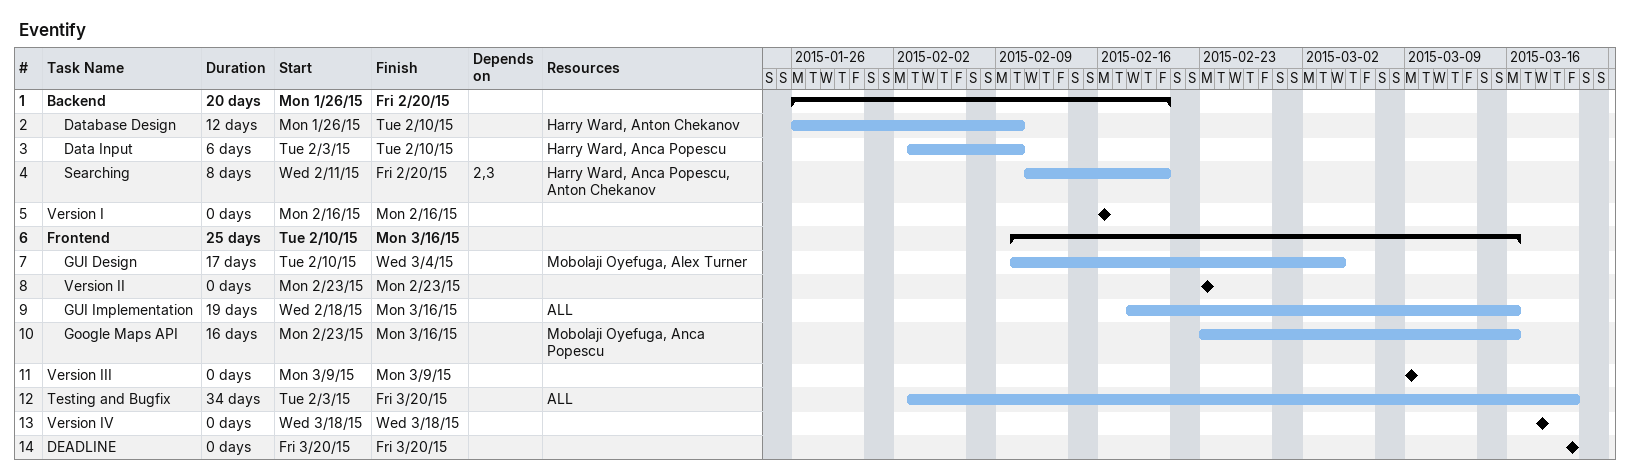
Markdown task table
Eventify

| ID | Level | Task | Duration | Start | Finish | Predecessors | Resources |
|---|---|---|---|---|---|---|---|
| 1 | 1 | **Backend** | 20d | 2015-01-26 | 2015-02-20 |  |  |
| 2 | 2 | Database Design | 12d | 2015-01-26 | 2015-02-10 |  | Harry Ward, Anton Chekanov |
| 3 | 2 | Data Input | 6d | 2015-02-03 | 2015-02-10 |  | Harry Ward, Anca Popescu |
| 4 | 2 | Searching | 8d | 2015-02-11 | 2015-02-20 | 2, 3 | Harry Ward, Anca Popescu, Anton Chekanov |
| 5 | 1 | Version I | 0d | 2015-02-16 | 2015-02-16 |  |  |
| 6 | 1 | **Frontend** | 25d | 2015-02-10 | 2015-03-16 |  |  |
| 7 | 2 | GUI Design | 17d | 2015-02-10 | 2015-03-04 |  | Mobolaji Oyefuga, Alex Turner |
| 8 | 2 | Version II | 0d | 2015-02-23 | 2015-02-23 |  |  |
| 9 | 2 | GUI Implementation | 19d | 2015-02-18 | 2015-03-16 |  | ALL |
| 10 | 2 | Google Maps API | 16d | 2015-02-23 | 2015-03-16 |  | Mobolaji Oyefuga, Anca Popescu |
| 11 | 1 | Version III | 0d | 2015-03-09 | 2015-03-09 |  |  |
| 12 | 1 | Testing and Bugfix | 34d | 2015-02-03 | 2015-03-20 |  | ALL |
| 13 | 1 | Version IV | 0d | 2015-03-18 | 2015-03-18 |  |  |
| 14 | 1 | DEADLINE | 0d | 2015-03-20 | 2015-03-20 |  |  |
